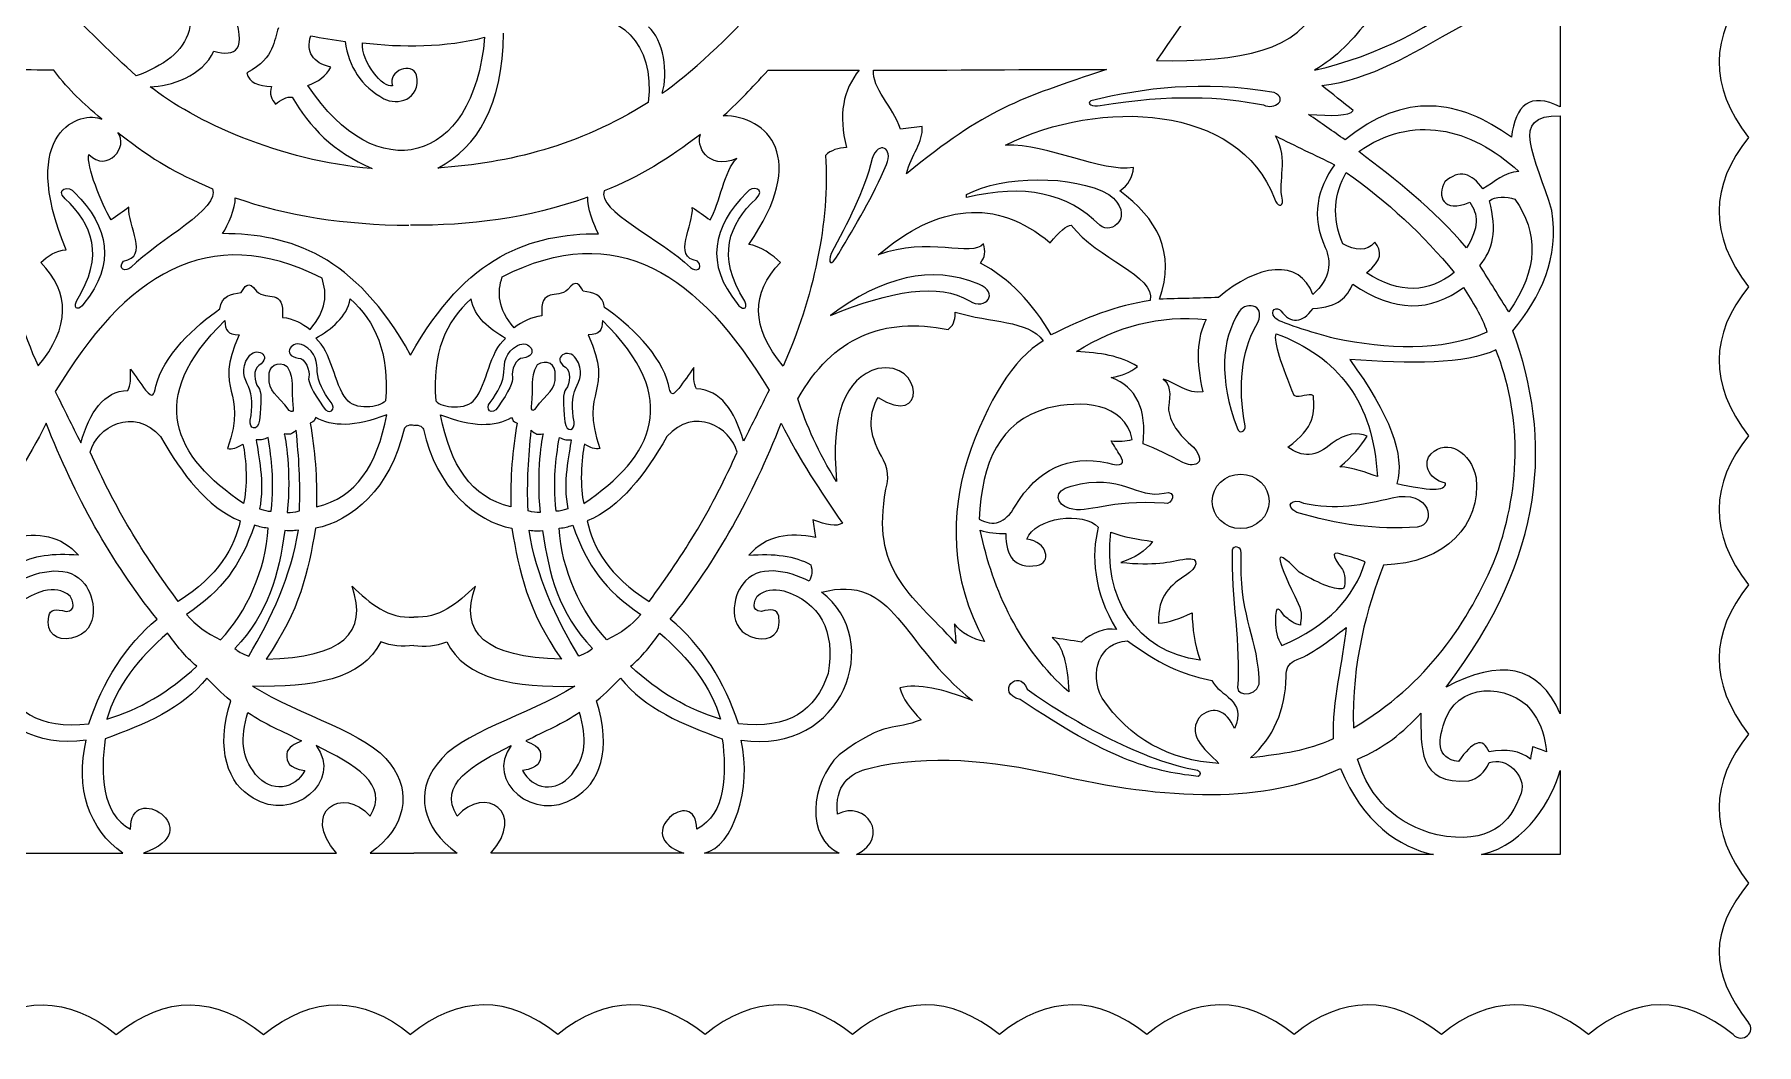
# Model space of a CAD drawing. Extents: x -1 to 1462, y 0 to 2164.
# Drawn here: x 254.9 to 709.4, y 1449.8 to 1716.2 of the extents above; entities that cross this region are included whole.
import ezdxf

# ---------------------------------------------------------------- set-up
doc = ezdxf.new("R2010")
doc.units = 0
doc.layers.add('plan_dekorasyon_araçlar_kutu_dörtgen_33_03', color=7, linetype='CONTINUOUS')

msp = doc.modelspace()

# ---------------------------------------------------------------- linework, layer by layer
at = {"layer": 'plan_dekorasyon_araçlar_kutu_dörtgen_33_03', "color": 1}
for points in [[(327.772522, 1715.846088)], [(551.024524, 1709.326088)], [(476.334523, 1706.805088)], [(592.706524, 1706.795088)], [(533.661524, 1698.700088)], [(657.612525, 1697.121088)], [(272.640521, 1693.869088)], [(430.627523, 1689.865088)], [(361.340522, 1680.979088)], [(536.103524, 1665.910087)], [(632.868525, 1659.968087)], [(465.165523, 1658.400087)], [(629.600525, 1653.463087)], [(549.378524, 1646.040087)], [(592.275524, 1647.604087)], [(267.928521, 1645.220087)], [(440.383523, 1645.213087)], [(465.016523, 1642.095087)], [(643.995525, 1643.072087)], [(305.154522, 1640.740087)], [(404.773523, 1640.740087)], [(638.255525, 1637.684087)], [(452.481523, 1628.756087)], [(347.518522, 1619.550087)], [(360.792522, 1619.543087)], [(563.234524, 1621.957087)], [(314.231522, 1614.442087)], [(322.124522, 1616.992087)], [(331.040522, 1618.021087)], [(377.270522, 1618.014087)], [(386.994522, 1617.398087)], [(394.887522, 1614.029087)], [(572.278524, 1612.434087)], [(267.067521, 1608.512087)], [(442.050523, 1608.918087)], [(609.330525, 1599.586087)], [(314.246522, 1591.091087)], [(329.302522, 1591.581087)], [(380.625522, 1591.581087)], [(395.681522, 1591.091087)], [(553.088524, 1592.536087)], [(321.611522, 1590.122087)], [(388.316522, 1590.122087)], [(504.242524, 1588.321087)], [(573.243524, 1585.869087)], [(619.848525, 1586.249087)], [(606.131525, 1577.065087)], [(459.391523, 1572.012087)], [(292.829521, 1566.644086)], [(417.098523, 1566.644086)], [(295.007522, 1563.201086)], [(414.920523, 1563.201086)], [(540.426524, 1559.289086)], [(505.667524, 1556.085086)], [(307.750522, 1554.192086)], [(402.177523, 1554.192086)], [(562.533524, 1551.179086)], [(297.707522, 1549.538086)], [(412.221523, 1549.538086)], [(572.398524, 1543.939086)], [(311.191522, 1537.368086)], [(398.737523, 1537.368086)], [(657.600525, 1536.972086)], [(603.016524, 1533.265086)], [(597.691524, 1530.371086)], [(567.497524, 1523.903086)], [(653.954525, 1527.010086)], [(562.041524, 1520.488086)], [(633.438525, 1519.313086)], [(278.212521, 1500.256086)], [(283.628521, 1500.256086)], [(426.300523, 1500.256086)], [(431.714523, 1500.256086)], [(624.165525, 1499.849086)]]:
    msp.add_lwpolyline(points, close=True, dxfattribs=at)
for points in [[(657.600525, 1522.080086), (657.600525, 1499.849086)], [(657.600525, 1499.849086), (636.852525, 1499.849086)]]:
    msp.add_lwpolyline(points, dxfattribs=at)
for points in [[(592.706524, 1706.795088), (625.444525, 1714.309088), (657.602525, 1738.684088), (635.093525, 1758.483088)], [(657.602525, 1749.121088), (657.605525, 1731.788088), (657.609525, 1714.454088), (657.612525, 1697.121088)], [(574.208524, 1742.839088), (566.398524, 1731.536088), (558.834524, 1720.629088), (551.024524, 1709.326088)], [(285.989521, 1739.501088), (303.231522, 1720.663088), (295.994522, 1710.469088), (281.709521, 1705.289088)], [(594.708524, 1702.732088), (620.902525, 1706.028088), (639.090525, 1730.989088), (651.743525, 1719.685088)], [(707.298525, 1728.373088), (697.115525, 1715.717088), (696.747525, 1702.619088), (707.298525, 1689.030088)], [(281.709521, 1705.289088), (274.809521, 1711.595088), (269.975521, 1716.250088), (263.646521, 1723.009088)], [(302.201522, 1711.823088), (307.874522, 1710.334088), (311.352522, 1711.668088), (307.123522, 1722.912088)], [(420.560523, 1700.769088), (427.015523, 1705.034088), (439.898523, 1716.832088), (444.620523, 1722.950088)], [(551.024524, 1709.326088), (573.297524, 1708.967088), (588.897524, 1711.850088), (593.882524, 1724.691088)], [(396.859522, 1721.307088), (409.062523, 1722.137088), (418.742523, 1714.286088), (416.857523, 1698.304088)], [(420.554523, 1700.773088), (422.285523, 1705.782088), (420.868523, 1714.995088), (416.933523, 1718.204088)], [(606.872525, 1720.087088), (603.318524, 1715.292088), (598.461524, 1710.017088), (592.706524, 1706.795088)], [(319.322522, 1718.015088), (317.754522, 1714.495088), (318.750522, 1710.469088), (310.958522, 1706.079088)], [(333.082522, 1707.603088), (328.274522, 1708.792088), (326.458522, 1711.516088), (327.772522, 1715.846088)], [(373.691522, 1715.492088), (370.832522, 1681.768088), (345.042522, 1675.308088), (327.066522, 1702.777088)], [(327.772522, 1715.846088), (330.814522, 1715.343088), (333.856522, 1714.839088), (336.898522, 1714.336088)], [(336.898522, 1714.336088), (337.783522, 1707.657088), (341.092522, 1702.580088), (347.080522, 1699.277088)], [(349.350522, 1702.715088), (347.019522, 1701.794088), (341.028522, 1709.026088), (341.426522, 1714.022088)], [(341.426522, 1714.022088), (351.740522, 1712.794088), (363.553522, 1712.816088), (373.691522, 1715.492088)], [(361.340522, 1680.979088), (371.970522, 1686.648088), (378.348522, 1697.278088), (378.675522, 1716.609088)], [(285.428521, 1702.436088), (290.701521, 1702.437088), (299.284522, 1705.380088), (302.201522, 1711.823088)], [(259.971521, 1706.812088), (252.402521, 1706.907088), (243.134521, 1706.837088), (235.565521, 1706.932088)], [(272.640521, 1693.869088), (267.307521, 1698.490088), (264.442521, 1700.874088), (259.971521, 1706.812088)], [(310.958522, 1706.079088), (311.394522, 1703.478088), (314.010522, 1702.656088), (317.430522, 1702.490088)], [(327.066522, 1702.777088), (329.726522, 1703.764088), (331.913522, 1705.201088), (333.082522, 1707.603088)], [(347.080522, 1699.277088), (350.517522, 1697.424088), (356.891522, 1698.833088), (355.744522, 1705.528088)], [(355.744522, 1705.528088), (354.580522, 1709.040088), (348.055522, 1706.768088), (349.350522, 1702.715088)], [(436.681523, 1694.758088), (441.731523, 1699.359088), (443.594523, 1701.502088), (448.525523, 1706.806088)], [(448.525523, 1706.806088), (456.095523, 1706.900088), (464.964523, 1706.711088), (472.534523, 1706.806088)], [(472.534523, 1706.806088), (468.348523, 1701.576088), (466.960523, 1695.079088), (469.211523, 1686.396088)], [(483.475523, 1691.222088), (481.336523, 1697.384088), (475.882523, 1702.056088), (476.334523, 1706.805088)], [(476.334523, 1706.805088), (497.233523, 1706.785088), (516.914524, 1707.019088), (537.813524, 1706.999088)], [(537.813524, 1706.999088), (514.597524, 1699.209088), (506.173524, 1696.650088), (485.015523, 1679.501088)], [(343.758522, 1680.871088), (319.802522, 1682.788088), (296.766522, 1693.423088), (285.428521, 1702.436088)], [(317.430522, 1702.490088), (316.762522, 1700.526088), (317.412522, 1699.102088), (318.473522, 1697.845088)], [(582.053524, 1700.937088), (562.935524, 1704.112088), (547.749524, 1702.127088), (533.661524, 1698.700088)], [(536.187524, 1697.518088), (554.745524, 1700.503088), (568.123524, 1699.909088), (579.227524, 1697.640088)], [(579.227524, 1697.640088), (582.288524, 1696.208088), (585.879524, 1699.131088), (582.053524, 1700.937088)], [(602.958524, 1696.137088), (600.208524, 1698.335088), (597.458524, 1700.533088), (594.708524, 1702.732088)], [(644.687525, 1689.097088), (630.911525, 1699.178088), (616.476525, 1701.250088), (600.817524, 1688.408088)], [(657.612525, 1697.121088), (649.634525, 1701.119088), (645.758525, 1697.658088), (644.687525, 1689.097088)], [(263.263521, 1659.441087), (250.083521, 1690.903088), (267.376521, 1696.319088), (272.640521, 1693.869088)], [(318.473522, 1697.845088), (319.949522, 1698.946088), (321.425522, 1699.875088), (322.900522, 1699.716088)], [(322.899522, 1699.718088), (327.395522, 1691.895088), (333.702522, 1685.231088), (343.978522, 1680.855088)], [(416.857523, 1698.304088), (398.190523, 1686.648088), (380.474522, 1682.396088), (361.340522, 1680.979088)], [(511.151524, 1687.048088), (536.204524, 1699.503088), (572.767524, 1697.842088), (582.159524, 1672.966087)], [(533.661524, 1698.700088), (532.508524, 1697.761088), (534.072524, 1697.178088), (536.187524, 1697.518088)], [(591.181524, 1695.135088), (597.223524, 1694.675088), (601.943524, 1694.712088), (602.958524, 1696.137088)], [(443.399523, 1660.848087), (459.449523, 1683.708088), (448.373523, 1694.778088), (436.681523, 1694.758088)], [(489.154523, 1691.904088), (487.261523, 1691.677088), (485.368523, 1691.449088), (483.475523, 1691.222088)], [(485.015523, 1679.501088), (486.300523, 1684.507088), (489.576523, 1687.821088), (489.154523, 1691.904088)], [(600.817524, 1688.408088), (597.605524, 1690.650088), (594.393524, 1692.892088), (591.181524, 1695.135088)], [(604.404524, 1685.371088), (618.642525, 1695.203088), (633.741525, 1691.859088), (646.644525, 1680.102088)], [(655.358525, 1669.784087), (651.284525, 1683.942088), (643.594525, 1695.229088), (657.600525, 1694.745088)], [(657.600525, 1694.745088), (657.600525, 1642.154087), (657.600525, 1589.563087), (657.600525, 1536.972086)], [(269.217521, 1684.525088), (274.177521, 1679.565088), (279.813521, 1686.700088), (276.892521, 1690.342088)], [(276.892521, 1690.342088), (277.027521, 1690.238088), (277.160521, 1690.134088), (277.293521, 1690.032088)], [(277.293521, 1690.032088), (287.045521, 1682.501088), (291.327521, 1680.210088), (301.816522, 1675.514088)], [(430.627523, 1689.865088), (422.299523, 1683.489088), (414.558523, 1678.616088), (405.263523, 1674.993088)], [(440.282523, 1683.507088), (432.212523, 1680.267088), (429.473523, 1687.165088), (430.627523, 1689.865088)], [(469.211523, 1686.396088), (467.061523, 1686.228088), (465.093523, 1685.760088), (463.649523, 1684.335088)], [(479.765523, 1681.890088), (481.688523, 1686.325088), (477.606523, 1688.346088), (475.997523, 1683.538088)], [(544.978524, 1681.089088), (536.469524, 1679.778088), (522.663524, 1687.299088), (511.151524, 1687.048088)], [(584.269524, 1672.547087), (582.956524, 1677.887088), (586.059524, 1682.991088), (582.450524, 1689.450088)], [(582.450524, 1689.450088), (587.628524, 1686.922088), (592.807524, 1684.394088), (597.986524, 1681.867088)], [(707.298525, 1689.030088), (697.115525, 1676.374088), (696.747525, 1663.276087), (707.298525, 1649.687087)], [(244.661521, 1684.341088), (243.403521, 1667.064087), (247.941521, 1646.314087), (255.830521, 1628.763087)], [(275.094521, 1667.303087), (272.555521, 1671.552087), (268.508521, 1681.691088), (269.217521, 1684.525088)], [(433.217523, 1667.297087), (435.755523, 1671.546087), (436.958523, 1680.555088), (440.282523, 1683.507088)], [(463.649523, 1684.335088), (464.908523, 1667.057087), (460.370523, 1646.308087), (452.481523, 1628.756087)], [(475.997523, 1683.538088), (473.753523, 1674.528088), (469.472523, 1666.458087), (465.165523, 1658.400087)], [(467.167523, 1658.400087), (471.620523, 1665.925087), (476.111523, 1673.406088), (479.765523, 1681.890088)], [(597.986524, 1681.867088), (593.502524, 1675.429088), (591.728524, 1668.378087), (595.567524, 1660.056087)], [(632.868525, 1659.968087), (624.072525, 1670.199087), (614.142525, 1677.967088), (604.404524, 1685.371088)], [(500.898523, 1674.034088), (510.452524, 1679.026088), (529.061524, 1679.287088), (538.458524, 1674.034088)], [(541.350524, 1674.983088), (543.639524, 1676.520088), (544.731524, 1678.610088), (544.978524, 1681.089088)], [(600.165524, 1660.999087), (597.224524, 1668.113087), (597.924524, 1674.293088), (601.106524, 1679.837088)], [(601.106524, 1679.837088), (611.972525, 1672.140087), (621.482525, 1663.358087), (629.600525, 1653.463087)], [(627.097525, 1677.340088), (625.022525, 1673.591088), (626.578525, 1669.016087), (633.687525, 1671.940087)], [(637.146525, 1675.502088), (634.237525, 1679.635088), (630.949525, 1680.743088), (627.097525, 1677.340088)], [(646.644525, 1680.102088), (642.811525, 1679.825088), (640.273525, 1677.310088), (637.146525, 1675.502088)], [(262.983521, 1672.890087), (260.127521, 1675.529088), (264.072521, 1676.520088), (265.456521, 1674.538088)], [(265.926521, 1645.868087), (273.572521, 1657.996087), (270.107521, 1666.105087), (262.983521, 1672.890087)], [(265.456521, 1674.538088), (274.580521, 1665.358087), (276.386521, 1655.656087), (267.928521, 1645.220087)], [(301.816522, 1675.514088), (303.976522, 1670.333087), (288.006521, 1662.202087), (280.274521, 1654.785087)], [(304.530522, 1663.674087), (305.898522, 1665.866087), (308.060522, 1670.500087), (307.855522, 1673.164087)], [(307.855522, 1673.164087), (321.081522, 1668.414087), (337.009522, 1665.995087), (353.686522, 1665.885087)], [(400.955523, 1673.335088), (384.731522, 1667.510087), (369.675522, 1665.843087), (354.158522, 1665.879087)], [(403.780523, 1663.667087), (402.412523, 1665.859087), (400.750523, 1670.671087), (400.955523, 1673.335088)], [(405.263523, 1674.993088), (403.104523, 1669.812087), (420.305523, 1662.196087), (428.036523, 1654.778087)], [(442.855523, 1674.531088), (433.731523, 1665.351087), (431.925523, 1655.649087), (440.383523, 1645.213087)], [(442.384523, 1645.861087), (434.739523, 1657.989087), (438.204523, 1666.098087), (445.328523, 1672.883087)], [(445.328523, 1672.883087), (448.184523, 1675.522088), (444.239523, 1676.513088), (442.855523, 1674.531088)], [(477.555523, 1658.050087), (493.302523, 1671.377087), (508.489524, 1673.370088), (522.980524, 1661.265087)], [(536.103524, 1665.910087), (527.390524, 1674.428088), (516.264524, 1676.900088), (500.898523, 1673.210088)], [(500.898523, 1673.210088), (500.898523, 1673.485088), (500.898523, 1673.759088), (500.898523, 1674.034088)], [(538.458524, 1674.034088), (545.738524, 1668.559087), (539.066524, 1662.996087), (536.103524, 1665.910087)], [(551.817524, 1646.386087), (556.201524, 1658.805087), (551.097524, 1667.746087), (541.350524, 1674.983088)], [(582.159524, 1672.966087), (582.736524, 1670.946087), (584.406524, 1670.468087), (584.269524, 1672.547087)], [(638.910525, 1672.370087), (640.384525, 1673.585088), (643.365525, 1673.608088), (645.643525, 1672.743087)], [(645.643525, 1672.743087), (651.767525, 1664.039087), (652.000525, 1654.288087), (643.995525, 1643.072087)], [(279.803521, 1670.621087), (278.234521, 1669.515087), (276.664521, 1668.409087), (275.094521, 1667.303087)], [(278.396521, 1656.461087), (285.341521, 1657.472087), (279.334521, 1665.901087), (279.803521, 1670.621087)], [(429.915523, 1656.454087), (422.969523, 1657.465087), (428.977523, 1665.894087), (428.508523, 1670.614087)], [(428.508523, 1670.614087), (430.077523, 1669.508087), (431.647523, 1668.402087), (433.217523, 1667.297087)], [(633.687525, 1671.940087), (635.998525, 1668.954087), (636.209525, 1665.152087), (632.868525, 1659.968087)], [(636.341525, 1655.317087), (639.915525, 1659.423087), (640.987525, 1664.495087), (638.910525, 1672.370087)], [(645.067525, 1637.997087), (652.529525, 1647.114087), (657.319525, 1657.212087), (655.358525, 1669.784087)], [(330.765522, 1651.900087), (300.663522, 1667.413087), (278.525521, 1652.329087), (260.356521, 1621.993087)], [(354.155522, 1631.648087), (339.489522, 1658.083087), (322.341522, 1663.651087), (304.530522, 1663.674087)], [(354.155522, 1631.641087), (368.821522, 1658.076087), (385.969522, 1663.644087), (403.780523, 1663.667087)], [(378.352522, 1652.306087), (408.454523, 1667.819087), (430.592523, 1652.735087), (448.761523, 1622.399087)], [(522.980524, 1661.265087), (525.336524, 1664.117087), (527.281524, 1665.913087), (528.538524, 1665.938087)], [(528.538524, 1665.938087), (535.249524, 1656.892087), (550.909524, 1652.732087), (549.378524, 1646.040087)], [(256.536521, 1656.079087), (258.328521, 1657.858087), (260.451521, 1659.154087), (263.263521, 1659.441087)], [(451.775523, 1656.072087), (449.983523, 1657.851087), (446.211523, 1660.560087), (443.399523, 1660.848087)], [(505.343524, 1660.993087), (502.321524, 1657.363087), (490.704523, 1662.975087), (477.555523, 1658.050087)], [(504.535524, 1655.922087), (505.767524, 1657.372087), (505.995524, 1659.073087), (505.343524, 1660.993087)], [(595.567524, 1660.056087), (597.215524, 1656.197087), (597.093524, 1651.935087), (592.275524, 1647.604087)], [(608.622525, 1661.389087), (606.501525, 1658.812087), (603.541524, 1659.178087), (600.165524, 1660.999087)], [(606.420525, 1653.346087), (610.761525, 1656.657087), (610.564525, 1659.177087), (608.622525, 1661.389087)], [(255.830521, 1628.763087), (264.371521, 1638.986087), (264.322521, 1648.053087), (256.536521, 1656.079087)], [(280.274521, 1654.785087), (279.045521, 1653.518087), (276.652521, 1654.180087), (278.396521, 1656.461087)], [(428.036523, 1654.778087), (429.266523, 1653.511087), (431.658523, 1654.173087), (429.915523, 1656.454087)], [(452.481523, 1628.756087), (443.940523, 1638.979087), (443.989523, 1648.047087), (451.775523, 1656.072087)], [(465.165523, 1658.400087), (464.283523, 1655.933087), (464.966523, 1654.624087), (467.167523, 1658.400087)], [(504.106524, 1650.337087), (491.564523, 1655.567087), (478.499523, 1652.250087), (465.016523, 1642.095087)], [(523.254524, 1636.981087), (518.342524, 1645.286087), (512.273524, 1651.856087), (504.535524, 1655.922087)], [(592.275524, 1647.604087), (588.906524, 1657.309087), (577.473524, 1655.583087), (567.431524, 1646.839087)], [(643.995525, 1643.072087), (641.444525, 1647.154087), (638.893525, 1651.235087), (636.341525, 1655.317087)], [(309.435522, 1648.118087), (310.243522, 1649.539087), (311.302522, 1651.688087), (313.462522, 1648.494087)], [(327.599522, 1638.421087), (332.066522, 1643.467087), (332.112522, 1647.797087), (330.765522, 1651.900087)], [(381.518522, 1638.827087), (377.051522, 1643.873087), (377.005522, 1648.203087), (378.352522, 1652.306087)], [(399.682523, 1648.524087), (398.874523, 1649.945087), (397.815522, 1652.094087), (395.655522, 1648.900087)], [(465.016523, 1642.095087), (480.819523, 1648.664087), (493.742523, 1650.778087), (501.634524, 1645.922087)], [(501.634524, 1645.922087), (505.931524, 1643.272087), (509.699524, 1648.100087), (504.106524, 1650.337087)], [(592.336524, 1643.924087), (599.068524, 1644.253087), (601.421524, 1647.029087), (602.806524, 1650.346087)], [(602.806524, 1650.346087), (613.859525, 1642.729087), (623.474525, 1643.104087), (632.015525, 1649.458087)], [(629.600525, 1653.463087), (622.944525, 1647.996087), (615.274525, 1647.666087), (606.420525, 1653.346087)], [(267.928521, 1645.220087), (266.819521, 1643.493087), (264.975521, 1643.444087), (265.926521, 1645.868087)], [(303.829522, 1643.820087), (304.170522, 1647.388087), (306.875522, 1647.678087), (309.435522, 1648.118087)], [(313.462522, 1648.494087), (316.348522, 1645.826087), (320.824522, 1649.504087), (320.329522, 1641.588087)], [(329.091522, 1636.064087), (333.250522, 1638.512087), (337.371522, 1641.640087), (338.216522, 1646.454087)], [(338.216522, 1646.454087), (344.854522, 1640.590087), (348.573522, 1632.165087), (347.518522, 1619.550087)], [(370.094522, 1646.447087), (363.456522, 1640.583087), (359.737522, 1632.158087), (360.792522, 1619.543087)], [(379.219522, 1636.057087), (375.060522, 1638.505087), (370.939522, 1641.633087), (370.094522, 1646.447087)], [(395.655522, 1648.900087), (392.769522, 1646.232087), (388.293522, 1649.910087), (388.788522, 1641.994087)], [(405.288523, 1644.225087), (404.947523, 1647.794087), (402.242523, 1648.084087), (399.682523, 1648.524087)], [(440.383523, 1645.213087), (441.492523, 1643.486087), (443.336523, 1643.437087), (442.384523, 1645.861087)], [(549.378524, 1646.040087), (540.585524, 1644.727087), (531.891524, 1641.434087), (523.254524, 1636.981087)], [(567.431524, 1646.839087), (562.226524, 1646.688087), (557.021524, 1646.537087), (551.817524, 1646.386087)], [(577.223524, 1639.279087), (580.628524, 1644.783087), (574.790524, 1646.079087), (572.867524, 1643.165087)], [(632.015525, 1649.458087), (634.415525, 1645.671087), (636.996525, 1641.961087), (638.255525, 1637.684087)], [(707.298525, 1649.687087), (697.115525, 1637.031087), (696.747525, 1623.933087), (707.298525, 1610.344087)], [(286.917521, 1623.437087), (288.569521, 1631.149087), (297.468522, 1639.561087), (303.829522, 1643.820087)], [(320.329522, 1641.588087), (323.213522, 1641.270087), (325.501522, 1639.997087), (327.599522, 1638.421087)], [(388.788522, 1641.994087), (385.905522, 1641.675087), (383.616522, 1640.403087), (381.518522, 1638.827087)], [(422.200523, 1623.842087), (420.548523, 1631.555087), (411.649523, 1639.967087), (405.288523, 1644.225087)], [(456.362523, 1620.136087), (465.492523, 1636.284087), (478.934523, 1641.863087), (496.070523, 1638.387087)], [(496.070523, 1638.387087), (497.948523, 1640.000087), (497.844523, 1641.495087), (497.867523, 1642.993087)], [(497.867523, 1642.993087), (507.436524, 1640.084087), (516.923524, 1640.943087), (521.150524, 1635.443087)], [(529.913524, 1632.554087), (540.549524, 1639.382087), (551.970524, 1642.209087), (564.176524, 1641.031087)], [(564.176524, 1641.031087), (561.567524, 1636.312087), (561.447524, 1629.816087), (563.234524, 1621.957087)], [(572.867524, 1643.165087), (568.020524, 1635.437087), (567.549524, 1625.343087), (572.278524, 1612.434087)], [(582.333524, 1641.455087), (580.583524, 1643.448087), (583.024524, 1644.651087), (583.818524, 1643.317087)], [(597.987524, 1636.035087), (592.593524, 1637.430087), (582.664524, 1640.502087), (582.333524, 1641.455087)], [(583.818524, 1643.317087), (586.580524, 1639.890087), (589.417524, 1639.973087), (592.336524, 1643.924087)], [(310.041522, 1592.511087), (291.704521, 1604.812087), (283.965521, 1620.158087), (305.154522, 1640.740087)], [(308.921522, 1636.973087), (301.762522, 1621.257087), (311.448522, 1623.147087), (305.820522, 1607.000087)], [(305.154522, 1640.740087), (305.235522, 1638.104087), (305.738522, 1637.093087), (308.921522, 1636.973087)], [(401.006523, 1636.973087), (408.165523, 1621.257087), (398.479523, 1623.147087), (404.107523, 1607.000087)], [(399.886523, 1592.511087), (418.222523, 1604.812087), (425.962523, 1620.158087), (404.773523, 1640.740087)], [(404.773523, 1640.740087), (404.692523, 1638.104087), (404.189523, 1637.093087), (401.006523, 1636.973087)], [(574.397524, 1612.949087), (572.451524, 1623.731087), (573.516524, 1632.423087), (577.223524, 1639.279087)], [(587.380524, 1620.984087), (584.178524, 1628.730087), (581.877524, 1635.176087), (582.603524, 1637.263087)], [(582.603524, 1637.263087), (598.981524, 1631.259087), (608.337525, 1619.092087), (609.330525, 1599.586087)], [(638.255525, 1637.684087), (625.754525, 1632.342087), (612.059525, 1633.206087), (597.987524, 1636.035087)], [(627.454525, 1544.037086), (654.044525, 1578.869087), (655.533525, 1609.446087), (645.067525, 1637.997087)], [(311.361522, 1631.117087), (313.178522, 1634.131087), (317.956522, 1631.530087), (314.128522, 1628.850087)], [(325.928522, 1634.151087), (322.929522, 1635.993087), (319.881522, 1631.487087), (324.512522, 1630.866087)], [(329.512522, 1627.223087), (329.491522, 1629.377087), (329.285522, 1632.529087), (325.928522, 1634.151087)], [(337.215522, 1620.021087), (333.905522, 1623.901087), (333.418522, 1632.576087), (329.091522, 1636.064087)], [(371.094522, 1620.014087), (374.405522, 1623.894087), (374.892522, 1632.569087), (379.219522, 1636.057087)], [(378.798522, 1627.216087), (378.819522, 1629.370087), (379.025522, 1632.522087), (382.382522, 1634.144087)], [(382.382522, 1634.144087), (385.380522, 1635.986087), (388.429522, 1631.480087), (383.798522, 1630.859087)], [(397.757522, 1630.704087), (395.940522, 1633.718087), (391.163522, 1631.117087), (394.990522, 1628.437087)], [(521.150524, 1635.443087), (513.202524, 1630.543087), (506.541524, 1620.014087), (501.105523, 1604.124087)], [(545.991524, 1628.619087), (541.607524, 1631.463087), (535.947524, 1632.303087), (529.913524, 1632.554087)], [(640.634525, 1633.051087), (632.633525, 1629.070087), (617.890525, 1629.403087), (602.015524, 1630.461087)], [(640.634525, 1578.419087), (647.617525, 1598.091087), (647.152525, 1616.205087), (640.634525, 1633.051087)], [(279.498521, 1622.329087), (280.275521, 1623.709087), (280.295521, 1625.778087), (280.206521, 1627.947087)], [(280.206521, 1627.947087), (281.524521, 1626.106087), (282.843521, 1624.264087), (284.162521, 1622.422087)], [(311.361522, 1623.317087), (310.390522, 1625.240087), (309.124522, 1628.134087), (311.361522, 1631.117087)], [(314.128522, 1628.850087), (312.546522, 1628.094087), (312.791522, 1624.455087), (314.006522, 1623.082087)], [(316.825522, 1625.940087), (316.542522, 1628.782087), (319.091522, 1630.281087), (321.594522, 1628.648087)], [(321.594522, 1628.648087), (323.741522, 1624.514087), (322.388522, 1623.910087), (323.125522, 1617.581087)], [(324.512522, 1630.866087), (326.264522, 1630.921087), (327.719522, 1627.577087), (327.271522, 1625.799087)], [(383.798522, 1630.859087), (382.046522, 1630.914087), (380.591522, 1627.570087), (381.039522, 1625.792087)], [(387.524522, 1629.054087), (385.377522, 1624.920087), (386.730522, 1624.316087), (385.993522, 1617.986087)], [(392.293522, 1626.346087), (392.576522, 1629.188087), (390.027522, 1630.688087), (387.524522, 1629.054087)], [(394.990522, 1628.437087), (396.572522, 1627.681087), (396.328522, 1624.042087), (395.112522, 1622.669087)], [(397.757522, 1622.904087), (398.729523, 1624.827087), (399.994523, 1627.721087), (397.757522, 1630.704087)], [(428.911523, 1628.353087), (427.593523, 1626.511087), (426.274523, 1624.670087), (424.955523, 1622.828087)], [(429.619523, 1622.735087), (428.842523, 1624.115087), (428.822523, 1626.184087), (428.911523, 1628.353087)], [(477.431523, 1628.110087), (468.812523, 1625.558087), (464.991523, 1615.918087), (466.577523, 1598.295087)], [(477.536523, 1620.475087), (490.347523, 1612.040087), (489.677523, 1630.346087), (477.431523, 1628.110087)], [(539.097524, 1625.725087), (541.879524, 1626.165087), (544.150524, 1627.159087), (545.991524, 1628.619087)], [(602.015524, 1630.461087), (612.712525, 1615.895087), (616.640525, 1605.127087), (614.464525, 1597.783087)], [(284.162521, 1622.422087), (286.276521, 1620.026087), (286.277521, 1621.010087), (286.917521, 1623.437087)], [(311.832522, 1614.456087), (312.409522, 1617.899087), (312.432522, 1620.973087), (311.361522, 1623.317087)], [(314.006522, 1623.082087), (314.799522, 1622.163087), (314.851522, 1619.286087), (314.231522, 1614.442087)], [(322.124522, 1616.992087), (318.754522, 1621.598087), (316.550522, 1621.782087), (316.825522, 1625.940087)], [(327.271522, 1625.799087), (326.988522, 1624.619087), (328.264522, 1622.038087), (331.040522, 1618.021087)], [(333.164522, 1619.137087), (331.070522, 1621.929087), (329.637522, 1624.649087), (329.512522, 1627.223087)], [(375.146522, 1619.130087), (377.240522, 1621.922087), (378.673522, 1624.642087), (378.798522, 1627.216087)], [(381.039522, 1625.792087), (381.322522, 1624.612087), (380.046522, 1622.031087), (377.270522, 1618.014087)], [(386.994522, 1617.398087), (390.364522, 1622.004087), (392.568522, 1622.187087), (392.293522, 1626.346087)], [(397.286522, 1614.044087), (396.709522, 1617.486087), (396.686522, 1620.560087), (397.757522, 1622.904087)], [(424.955523, 1622.828087), (422.841523, 1620.432087), (422.840523, 1621.416087), (422.200523, 1623.842087)], [(547.480524, 1608.187087), (548.501524, 1617.303087), (545.768524, 1623.203087), (539.097524, 1625.725087)], [(563.234524, 1621.957087), (559.054524, 1621.339087), (556.287524, 1624.194087), (552.813524, 1625.313087)], [(552.813524, 1625.313087), (554.538524, 1624.070087), (554.878524, 1621.443087), (554.169524, 1617.765087)], [(260.356521, 1621.993087), (262.593521, 1617.500087), (264.830521, 1613.006087), (267.067521, 1608.512087)], [(267.067521, 1608.512087), (269.464521, 1616.611087), (273.176521, 1622.081087), (279.498521, 1622.329087)], [(269.583521, 1606.067087), (271.288521, 1612.576087), (280.988521, 1618.298087), (288.149521, 1610.120087)], [(331.040522, 1618.021087), (332.783522, 1615.377087), (334.628522, 1617.441087), (333.164522, 1619.137087)], [(347.518522, 1619.550087), (346.016522, 1617.706087), (339.257522, 1616.998087), (337.215522, 1620.021087)], [(360.792522, 1619.543087), (362.294522, 1617.699087), (369.053522, 1616.991087), (371.094522, 1620.014087)], [(377.270522, 1618.014087), (375.526522, 1615.370087), (373.682522, 1617.434087), (375.146522, 1619.130087)], [(395.112522, 1622.669087), (394.320522, 1621.750087), (394.267522, 1618.873087), (394.887522, 1614.029087)], [(440.344523, 1606.067087), (438.639523, 1612.576087), (428.939523, 1618.298087), (421.778523, 1610.120087)], [(442.050523, 1608.918087), (439.653523, 1617.017087), (435.941523, 1622.487087), (429.619523, 1622.735087)], [(448.761523, 1622.399087), (446.524523, 1617.906087), (444.287523, 1613.412087), (442.050523, 1608.918087)], [(466.577523, 1598.295087), (461.801523, 1605.918087), (458.625523, 1613.142087), (456.362523, 1620.136087)], [(477.789523, 1606.060087), (474.810523, 1612.005087), (475.332523, 1616.571087), (477.536523, 1620.475087)], [(544.627524, 1609.397087), (542.518524, 1619.132087), (531.293524, 1619.857087), (522.198524, 1617.609087)], [(585.712524, 1607.381087), (592.938524, 1612.508087), (592.810524, 1616.715087), (592.430524, 1620.891087)], [(592.430524, 1620.891087), (591.115524, 1621.840087), (588.978524, 1620.077087), (587.380524, 1620.984087)], [(257.954521, 1613.692087), (253.289521, 1604.188087), (247.594521, 1595.716087), (241.823521, 1587.318087)], [(287.229521, 1561.961086), (274.988521, 1577.301087), (265.523521, 1594.390087), (257.954521, 1613.692087)], [(314.231522, 1614.442087), (313.897522, 1611.292087), (311.312522, 1612.278087), (311.832522, 1614.456087)], [(323.125522, 1617.581087), (323.218522, 1616.685087), (322.895522, 1616.474087), (322.124522, 1616.992087)], [(329.128522, 1615.196087), (328.699522, 1614.527087), (328.827522, 1614.056087), (327.671522, 1613.703087)], [(327.671522, 1613.703087), (328.873522, 1606.676087), (329.512522, 1599.236087), (329.302522, 1591.581087)], [(347.849522, 1615.902087), (339.440522, 1612.581087), (333.454522, 1612.708087), (329.128522, 1615.196087)], [(329.302522, 1591.581087), (339.940522, 1594.231087), (345.216522, 1602.420087), (347.849522, 1615.902087)], [(380.625522, 1591.581087), (369.987522, 1594.231087), (364.711522, 1602.420087), (362.078522, 1615.902087)], [(362.078522, 1615.902087), (370.487522, 1612.581087), (376.473522, 1612.708087), (380.799522, 1615.196087)], [(382.256522, 1613.703087), (381.054522, 1606.676087), (380.415522, 1599.236087), (380.625522, 1591.581087)], [(380.799522, 1615.196087), (381.228522, 1614.527087), (381.100522, 1614.056087), (382.256522, 1613.703087)], [(385.993522, 1617.986087), (385.900522, 1617.091087), (386.223522, 1616.880087), (386.994522, 1617.398087)], [(394.887522, 1614.029087), (395.221522, 1610.879087), (397.807522, 1611.865087), (397.286522, 1614.044087)], [(422.698523, 1561.961086), (434.939523, 1577.301087), (444.404523, 1594.390087), (451.973523, 1613.692087)], [(451.973523, 1613.692087), (456.638523, 1604.188087), (462.333523, 1595.716087), (468.104523, 1587.318087)], [(522.198524, 1617.609087), (509.672524, 1614.107087), (504.876524, 1603.460087), (504.242524, 1588.321087)], [(554.169524, 1617.765087), (554.381524, 1614.044087), (556.840524, 1610.603087), (560.819524, 1607.353087)], [(288.149521, 1610.120087), (293.923521, 1600.074087), (300.377522, 1591.499087), (309.137522, 1587.896087)], [(316.520522, 1609.898087), (315.179522, 1609.348087), (315.208522, 1609.207087), (313.389522, 1609.292087)], [(313.389522, 1609.292087), (313.905522, 1605.701087), (315.731522, 1597.756087), (314.246522, 1591.091087)], [(317.362522, 1590.454087), (318.177522, 1599.356087), (317.547522, 1603.598087), (316.520522, 1609.898087)], [(323.951522, 1611.799087), (322.552522, 1610.623087), (322.402522, 1610.666087), (320.797522, 1610.829087)], [(320.797522, 1610.829087), (321.096522, 1610.233087), (322.670522, 1600.824087), (321.611522, 1590.122087)], [(324.785522, 1590.563087), (325.111522, 1598.414087), (324.643522, 1604.578087), (323.951522, 1611.799087)], [(352.418522, 1612.121087), (348.994522, 1596.555087), (338.466522, 1587.676087), (329.029522, 1585.943087)], [(354.965522, 1613.106087), (354.157522, 1613.349087), (352.595522, 1612.928087), (352.418522, 1612.121087)], [(354.962522, 1613.106087), (355.770522, 1613.349087), (357.332522, 1612.928087), (357.509522, 1612.121087)], [(357.509522, 1612.121087), (360.933522, 1596.555087), (371.461522, 1587.676087), (380.898522, 1585.943087)], [(385.141522, 1590.563087), (384.815522, 1598.414087), (385.284522, 1604.578087), (385.976522, 1611.799087)], [(385.976522, 1611.799087), (387.375522, 1610.623087), (387.525522, 1610.666087), (389.130522, 1610.829087)], [(389.130522, 1610.829087), (388.831522, 1610.233087), (387.257522, 1600.824087), (388.316522, 1590.122087)], [(392.565522, 1590.454087), (391.750522, 1599.356087), (392.380522, 1603.598087), (393.407522, 1609.898087)], [(393.407522, 1609.898087), (394.748522, 1609.348087), (394.719522, 1609.207087), (396.538522, 1609.292087)], [(396.538522, 1609.292087), (396.022522, 1605.701087), (394.196522, 1597.756087), (395.681522, 1591.091087)], [(421.778523, 1610.120087), (416.004523, 1600.074087), (409.550523, 1591.499087), (400.790523, 1587.896087)], [(539.049524, 1608.990087), (541.052524, 1608.802087), (542.939524, 1608.877087), (544.627524, 1609.397087)], [(572.278524, 1612.434087), (572.864524, 1610.441087), (574.720524, 1611.632087), (574.397524, 1612.949087)], [(606.608525, 1610.229087), (604.053524, 1611.434087), (601.022524, 1611.005087), (597.368524, 1608.442087)], [(599.440524, 1602.176087), (602.804524, 1604.876087), (604.818525, 1607.531087), (606.608525, 1610.229087)], [(623.538525, 1605.605087), (627.773525, 1609.813087), (633.983525, 1606.152087), (635.390525, 1599.298087)], [(707.298525, 1610.344087), (697.115525, 1597.688087), (696.747525, 1584.590087), (707.298525, 1571.001087)], [(292.829521, 1566.644086), (283.573521, 1579.043087), (275.857521, 1591.784087), (269.583521, 1606.067087)], [(305.820522, 1607.000087), (307.035522, 1606.775087), (308.346522, 1607.122087), (309.842522, 1608.118087)], [(309.842522, 1608.118087), (310.826522, 1604.775087), (311.099522, 1596.090087), (310.041522, 1592.511087)], [(400.085523, 1608.118087), (399.101523, 1604.775087), (398.828523, 1596.090087), (399.886523, 1592.511087)], [(404.107523, 1607.000087), (402.892523, 1606.775087), (401.581523, 1607.122087), (400.085523, 1608.118087)], [(417.098523, 1566.644086), (426.354523, 1579.043087), (434.070523, 1591.784087), (440.344523, 1606.067087)], [(479.587523, 1596.248087), (480.896523, 1600.265087), (479.549523, 1603.299087), (477.789523, 1606.060087)], [(513.720524, 1591.794087), (519.653524, 1601.553087), (527.765524, 1605.389087), (538.093524, 1603.215087)], [(538.093524, 1603.215087), (542.020524, 1602.027087), (542.828524, 1603.045087), (541.398524, 1605.212087)], [(541.398524, 1605.212087), (540.615524, 1606.472087), (539.832524, 1607.730087), (539.049524, 1608.990087)], [(558.009524, 1603.320087), (554.500524, 1605.160087), (550.989524, 1606.897087), (547.480524, 1608.187087)], [(560.819524, 1607.353087), (564.828524, 1602.447087), (560.226524, 1602.045087), (558.009524, 1603.320087)], [(597.368524, 1608.442087), (593.239524, 1604.684087), (589.369524, 1604.545087), (585.712524, 1607.381087)], [(627.297525, 1597.811087), (622.450525, 1599.071087), (621.282525, 1603.423087), (623.538525, 1605.605087)], [(501.105523, 1604.124087), (496.759523, 1590.273087), (496.333523, 1572.782087), (505.667524, 1556.085086)], [(528.539524, 1597.069087), (541.903524, 1600.817087), (545.847524, 1593.498087), (553.088524, 1595.244087)], [(565.707524, 1593.051087), (565.707524, 1597.018087), (569.081524, 1600.233087), (573.243524, 1600.233087)], [(573.243524, 1600.233087), (577.405524, 1600.233087), (580.779524, 1597.018087), (580.779524, 1593.051087)], [(609.330525, 1599.586087), (606.326525, 1600.645087), (602.916524, 1601.901087), (599.440524, 1602.176087)], [(498.100523, 1555.587086), (485.718523, 1569.119086), (475.720523, 1574.828087), (479.587523, 1596.248087)], [(528.068524, 1591.182087), (524.457524, 1592.084087), (523.613524, 1596.049087), (528.539524, 1597.069087)], [(553.088524, 1595.244087), (556.503524, 1596.166087), (555.443524, 1591.908087), (553.088524, 1592.536087)], [(635.390525, 1599.298087), (636.575525, 1587.010087), (627.652525, 1576.713087), (610.902525, 1576.238087)], [(613.254525, 1594.020087), (623.443525, 1596.284087), (625.132525, 1587.004087), (619.848525, 1586.249087)], [(614.464525, 1597.783087), (622.768525, 1595.853087), (627.471525, 1595.658087), (627.297525, 1597.811087)], [(314.246522, 1591.091087), (315.852522, 1590.677087), (315.992522, 1590.475087), (317.362522, 1590.454087)], [(395.681522, 1591.091087), (394.075522, 1590.677087), (393.935522, 1590.475087), (392.565522, 1590.454087)], [(504.242524, 1588.321087), (507.881524, 1586.381087), (511.102524, 1587.140087), (513.720524, 1591.794087)], [(553.088524, 1592.536087), (538.491524, 1593.636087), (532.907524, 1589.684087), (528.068524, 1591.182087)], [(573.243524, 1585.869087), (569.081524, 1585.869087), (565.707524, 1589.085087), (565.707524, 1593.051087)], [(580.779524, 1593.051087), (580.779524, 1589.085087), (577.405524, 1585.869087), (573.243524, 1585.869087)], [(588.058524, 1590.134087), (584.584524, 1591.900087), (586.880524, 1594.137087), (589.824524, 1592.607087)], [(589.824524, 1592.607087), (598.016524, 1590.782087), (605.691525, 1592.068087), (613.254525, 1594.020087)], [(309.137522, 1587.896087), (307.830522, 1581.000087), (303.371522, 1573.353087), (292.829521, 1566.644086)], [(312.980522, 1586.800087), (309.103522, 1575.770087), (304.598522, 1569.851087), (295.007522, 1563.201086)], [(316.558522, 1585.990087), (314.847522, 1586.123087), (314.478522, 1586.297087), (312.980522, 1586.800087)], [(321.611522, 1590.122087), (322.804522, 1590.123087), (323.303522, 1590.070087), (324.785522, 1590.563087)], [(388.316522, 1590.122087), (387.123522, 1590.123087), (386.624522, 1590.070087), (385.141522, 1590.563087)], [(393.369522, 1585.990087), (395.080522, 1586.123087), (395.449522, 1586.297087), (396.947522, 1586.800087)], [(396.947522, 1586.800087), (400.824523, 1575.770087), (405.329523, 1569.851087), (414.920523, 1563.201086)], [(400.790523, 1587.896087), (402.097523, 1581.000087), (406.556523, 1573.353087), (417.098523, 1566.644086)], [(468.104523, 1587.318087), (466.612523, 1586.268087), (463.887523, 1586.737087), (460.355523, 1588.197087)], [(460.355523, 1588.197087), (460.573523, 1586.644087), (460.792523, 1585.091087), (461.011523, 1583.538087)], [(516.762524, 1583.051087), (518.947524, 1588.852087), (531.802524, 1590.523087), (535.658524, 1586.222087)], [(619.848525, 1586.249087), (609.171525, 1585.532087), (598.578524, 1586.927087), (588.058524, 1590.134087)], [(248.916521, 1583.538087), (255.859521, 1584.928087), (261.960521, 1584.034087), (266.468521, 1578.830087)], [(303.982522, 1556.550086), (310.868522, 1563.851086), (315.948522, 1574.944087), (316.558522, 1585.990087)], [(320.991522, 1585.347087), (319.141522, 1573.528087), (316.799522, 1563.698086), (307.750522, 1554.192086)], [(311.416522, 1552.236086), (317.466522, 1562.220086), (322.658522, 1573.443087), (324.515522, 1585.468087)], [(329.029522, 1585.943087), (327.138522, 1574.435087), (324.949522, 1564.384086), (315.991522, 1551.396086)], [(324.515522, 1585.468087), (322.848522, 1585.260087), (322.697522, 1585.162087), (320.991522, 1585.347087)], [(380.898522, 1585.943087), (382.789522, 1574.435087), (384.978522, 1564.384086), (393.936522, 1551.396086)], [(398.511523, 1552.236086), (392.461522, 1562.220086), (387.269522, 1573.443087), (385.412522, 1585.468087)], [(385.412522, 1585.468087), (387.079522, 1585.260087), (387.230522, 1585.162087), (388.936522, 1585.347087)], [(388.936522, 1585.347087), (390.786522, 1573.528087), (393.128522, 1563.698086), (402.177523, 1554.192086)], [(405.945523, 1556.550086), (399.059523, 1563.851086), (393.979522, 1574.944087), (393.369522, 1585.990087)], [(461.011523, 1583.538087), (454.068523, 1584.928087), (447.967523, 1584.034087), (443.459523, 1578.830087)], [(527.886524, 1542.775086), (514.948524, 1554.253086), (507.875524, 1569.301086), (504.514524, 1585.487087)], [(504.514524, 1585.487087), (506.455524, 1584.663087), (509.044524, 1584.635087), (511.279524, 1584.547087)], [(511.279524, 1584.547087), (511.171524, 1578.452087), (513.603524, 1575.300087), (519.461524, 1576.112087)], [(519.461524, 1576.112087), (523.365524, 1576.730087), (522.374524, 1582.452087), (516.762524, 1583.051087)], [(535.658524, 1586.222087), (533.750524, 1578.814087), (534.384524, 1569.190086), (540.426524, 1559.289086)], [(562.533524, 1551.179086), (545.539524, 1553.258086), (536.776524, 1567.949086), (539.014524, 1584.941087)], [(539.014524, 1584.941087), (542.441524, 1583.480087), (546.132524, 1583.167087), (549.942524, 1582.442087)], [(549.942524, 1582.442087), (548.181524, 1579.910087), (545.357524, 1578.123087), (541.634524, 1576.964087)], [(588.646524, 1574.357087), (580.569524, 1582.914087), (583.411524, 1576.498087), (588.433524, 1566.119086)], [(266.468521, 1578.830087), (259.910521, 1579.384087), (254.365521, 1578.690087), (250.161521, 1576.340087)], [(443.459523, 1578.830087), (450.017523, 1579.384087), (455.563523, 1578.690087), (459.766523, 1576.340087)], [(541.634524, 1576.964087), (550.472524, 1576.011087), (554.357524, 1577.077087), (558.819524, 1577.907087)], [(558.819524, 1577.907087), (562.840524, 1578.371087), (561.752524, 1575.414087), (558.708524, 1573.521087)], [(570.985524, 1580.204087), (570.646524, 1567.955086), (573.365524, 1554.536086), (572.398524, 1543.939086)], [(573.399524, 1579.497087), (573.425524, 1581.162087), (571.381524, 1581.552087), (570.985524, 1580.204087)], [(578.167524, 1546.529086), (577.131524, 1559.054086), (572.778524, 1562.948086), (573.399524, 1579.497087)], [(600.449524, 1578.859087), (597.520524, 1580.007087), (596.766524, 1579.305087), (600.118524, 1575.114087)], [(606.131525, 1577.065087), (604.173524, 1577.832087), (602.292524, 1578.445087), (600.449524, 1578.859087)], [(603.016524, 1533.265086), (622.377525, 1544.665086), (633.533525, 1561.361086), (640.634525, 1578.419087)], [(250.536521, 1572.012087), (256.135521, 1574.807087), (264.299521, 1576.624087), (268.129521, 1571.166087)], [(459.391523, 1572.012087), (453.792523, 1574.807087), (445.628523, 1576.624087), (441.798523, 1571.166087)], [(459.766523, 1576.340087), (460.250523, 1574.775087), (460.085523, 1573.341087), (459.391523, 1572.012087)], [(462.562523, 1569.082086), (482.213523, 1574.153087), (483.498523, 1555.322086), (502.443524, 1540.494086)], [(558.708524, 1573.521087), (554.900524, 1571.010087), (551.250524, 1568.311086), (551.562524, 1560.889086)], [(584.113524, 1555.047086), (596.356524, 1560.142086), (603.150524, 1567.732086), (606.131525, 1577.065087)], [(600.384524, 1570.026087), (598.436524, 1569.628086), (594.495524, 1571.000087), (588.646524, 1574.357087)], [(600.118524, 1575.114087), (600.541524, 1574.139087), (601.205524, 1571.769087), (600.384524, 1570.026087)], [(610.902525, 1576.238087), (606.709525, 1565.029086), (602.496524, 1551.070086), (603.016524, 1533.265086)], [(268.485521, 1530.074086), (241.586521, 1525.997086), (230.455521, 1556.581086), (247.364521, 1569.082086)], [(257.254521, 1569.480086), (247.910521, 1566.398086), (243.591521, 1559.034086), (245.568521, 1547.630086)], [(264.297521, 1568.054086), (262.070521, 1569.944087), (260.125521, 1569.929087), (257.254521, 1569.480086)], [(268.129521, 1571.166087), (270.461521, 1568.671086), (272.925521, 1558.755086), (264.615521, 1556.968086)], [(315.991522, 1551.396086), (336.168522, 1551.921086), (343.005522, 1558.216086), (338.691522, 1570.671087)], [(338.691522, 1570.671087), (343.432522, 1566.133086), (348.330522, 1562.020086), (354.965522, 1562.535086)], [(371.236522, 1570.671087), (366.495522, 1566.133086), (361.597522, 1562.020086), (354.962522, 1562.535086)], [(393.936522, 1551.396086), (373.759522, 1551.921086), (366.922522, 1558.216086), (371.236522, 1570.671087)], [(441.798523, 1571.166087), (439.466523, 1568.671086), (437.002523, 1558.755086), (445.312523, 1556.968086)], [(441.441523, 1530.074086), (468.340523, 1525.997086), (479.471523, 1556.581086), (462.562523, 1569.082086)], [(445.630523, 1568.054086), (447.857523, 1569.944087), (449.802523, 1569.929087), (452.673523, 1569.480086)], [(452.673523, 1569.480086), (462.017523, 1566.398086), (466.336523, 1559.034086), (464.359523, 1547.630086)], [(707.298525, 1571.001087), (697.115525, 1558.345086), (696.747525, 1545.247086), (707.298525, 1531.658086)], [(258.617521, 1562.760086), (259.008521, 1564.518086), (260.560521, 1564.819086), (263.198521, 1563.975086)], [(263.198521, 1563.975086), (266.038521, 1564.057086), (265.035521, 1566.919086), (264.297521, 1568.054086)], [(446.729523, 1563.975086), (443.889523, 1564.057086), (444.892523, 1566.919086), (445.630523, 1568.054086)], [(451.310523, 1562.760086), (450.919523, 1564.518086), (449.367523, 1564.819086), (446.729523, 1563.975086)], [(584.819524, 1562.760086), (583.562524, 1564.541086), (582.291524, 1566.386086), (582.465524, 1561.405086)], [(588.433524, 1566.119086), (589.718524, 1563.419086), (589.046524, 1562.111086), (589.038524, 1560.362086)], [(264.615521, 1556.968086), (260.826521, 1556.194086), (257.744521, 1558.164086), (258.617521, 1562.760086)], [(269.259521, 1534.362086), (272.767521, 1545.309086), (279.021521, 1555.234086), (287.229521, 1561.961086)], [(295.007522, 1563.201086), (297.489522, 1560.326086), (300.245522, 1558.248086), (303.982522, 1556.550086)], [(414.920523, 1563.201086), (412.438523, 1560.326086), (409.682523, 1558.248086), (405.945523, 1556.550086)], [(440.668523, 1534.362086), (437.160523, 1545.309086), (430.906523, 1555.234086), (422.698523, 1561.961086)], [(445.312523, 1556.968086), (449.101523, 1556.194086), (452.183523, 1558.164086), (451.310523, 1562.760086)], [(505.667524, 1556.085086), (502.593524, 1556.736086), (499.341523, 1558.230086), (497.681523, 1560.765086)], [(497.681523, 1560.765086), (497.820523, 1559.040086), (497.960523, 1557.313086), (498.100523, 1555.587086)], [(540.426524, 1559.289086), (537.460524, 1559.712086), (534.029524, 1558.495086), (531.220524, 1555.935086)], [(551.562524, 1560.889086), (554.244524, 1561.077086), (557.260524, 1562.156086), (560.414524, 1563.601086)], [(560.414524, 1563.601086), (560.536524, 1559.460086), (560.995524, 1555.320086), (562.533524, 1551.179086)], [(582.465524, 1561.405086), (582.412524, 1559.153086), (582.753524, 1556.987086), (584.113524, 1555.047086)], [(589.038524, 1560.362086), (586.228524, 1561.156086), (586.224524, 1561.889086), (584.819524, 1562.760086)], [(587.356524, 1550.971086), (591.826524, 1552.619086), (596.426524, 1556.042086), (601.052524, 1559.814086)], [(601.052524, 1559.814086), (600.240524, 1550.788086), (597.246524, 1540.340086), (597.691524, 1530.371086)], [(289.995521, 1558.310086), (282.440521, 1551.686086), (276.402521, 1544.268086), (273.982521, 1535.585086)], [(297.707522, 1549.538086), (294.690522, 1552.104086), (292.228521, 1555.116086), (289.995521, 1558.310086)], [(346.251522, 1556.013086), (341.413522, 1546.033086), (328.255522, 1543.896086), (312.418522, 1544.285086)], [(354.965522, 1555.000086), (351.995522, 1554.711086), (349.064522, 1554.810086), (346.251522, 1556.013086)], [(354.962522, 1555.000086), (357.932522, 1554.711086), (360.863522, 1554.810086), (363.676522, 1556.013086)], [(363.676522, 1556.013086), (368.514522, 1546.033086), (381.672522, 1543.896086), (397.509522, 1544.285086)], [(412.221523, 1549.538086), (415.238523, 1552.104086), (417.700523, 1555.116086), (419.933523, 1558.310086)], [(419.933523, 1558.310086), (427.488523, 1551.686086), (433.526523, 1544.268086), (435.946523, 1535.585086)], [(531.220524, 1555.935086), (528.634524, 1556.328086), (526.048524, 1556.720086), (523.461524, 1557.112086)], [(523.461524, 1557.112086), (526.269524, 1555.084086), (527.589524, 1549.985086), (527.886524, 1542.775086)], [(536.648524, 1541.094086), (533.220524, 1547.964086), (535.799524, 1555.712086), (543.360524, 1556.282086)], [(543.360524, 1556.282086), (553.363524, 1548.910086), (559.710524, 1547.024086), (565.613524, 1545.803086)], [(307.750522, 1554.192086), (308.585522, 1553.524086), (309.482522, 1552.901086), (311.416522, 1552.236086)], [(402.177523, 1554.192086), (401.342523, 1553.524086), (400.445523, 1552.901086), (398.511523, 1552.236086)], [(585.274524, 1546.862086), (585.089524, 1548.936086), (585.971524, 1550.155086), (587.356524, 1550.971086)], [(657.600525, 1536.972086), (651.988525, 1550.090086), (641.543525, 1551.484086), (627.454525, 1544.037086)], [(245.568521, 1547.630086), (248.867521, 1537.757086), (255.913521, 1532.932086), (269.259521, 1534.362086)], [(300.391522, 1546.445086), (293.918521, 1538.365086), (283.996521, 1534.137086), (273.507521, 1530.434086)], [(273.982521, 1535.585086), (282.523521, 1538.100086), (290.422521, 1542.785086), (297.707522, 1549.538086)], [(306.688522, 1540.386086), (304.006522, 1542.711086), (302.593522, 1544.121086), (300.391522, 1546.445086)], [(403.240523, 1540.386086), (405.922523, 1542.711086), (407.335523, 1544.121086), (409.537523, 1546.445086)], [(409.537523, 1546.445086), (416.010523, 1538.365086), (425.932523, 1534.137086), (436.421523, 1530.434086)], [(435.946523, 1535.585086), (427.405523, 1538.100086), (419.506523, 1542.785086), (412.221523, 1549.538086)], [(464.359523, 1547.630086), (461.060523, 1537.757086), (454.014523, 1532.932086), (440.668523, 1534.362086)], [(515.018524, 1540.784086), (508.345524, 1542.452086), (514.567524, 1549.418086), (516.901524, 1543.492086)], [(565.613524, 1545.803086), (567.625524, 1541.565086), (574.995524, 1540.860086), (571.650524, 1533.090086)], [(572.398524, 1543.939086), (572.322524, 1541.344086), (578.773524, 1541.452086), (578.167524, 1546.529086)], [(575.855524, 1525.433086), (581.939524, 1530.746086), (584.999524, 1537.938086), (585.274524, 1546.862086)], [(627.462525, 1536.017086), (631.887525, 1546.539086), (646.639525, 1543.997086), (650.658525, 1536.900086)], [(312.418522, 1544.285086), (325.016522, 1536.486086), (343.031522, 1532.043086), (348.800522, 1523.714086)], [(397.509522, 1544.285086), (384.911522, 1536.486086), (366.896522, 1532.043086), (361.127522, 1523.714086)], [(502.443524, 1540.494086), (494.723523, 1543.527086), (488.056523, 1545.062086), (483.319523, 1543.855086)], [(483.319523, 1543.855086), (483.905523, 1541.051086), (486.125523, 1538.247086), (488.911523, 1535.442086)], [(516.901524, 1543.492086), (529.912524, 1534.215086), (547.625524, 1524.674086), (561.836524, 1522.118086)], [(567.497524, 1523.903086), (554.204524, 1524.722086), (543.975524, 1530.540086), (536.648524, 1541.094086)], [(312.617522, 1514.792086), (306.038522, 1518.313086), (302.490522, 1527.617086), (306.688522, 1540.386086)], [(313.247522, 1521.029086), (309.394522, 1525.838086), (309.237522, 1530.361086), (311.191522, 1537.368086)], [(311.191522, 1537.368086), (315.616522, 1534.307086), (320.295522, 1532.436086), (325.339522, 1529.846086)], [(398.737523, 1537.368086), (394.312522, 1534.307086), (389.633522, 1532.436086), (384.589522, 1529.846086)], [(396.681522, 1521.029086), (400.534523, 1525.838086), (400.691523, 1530.361086), (398.737523, 1537.368086)], [(397.311522, 1514.792086), (403.890523, 1518.313086), (407.438523, 1527.617086), (403.240523, 1540.386086)], [(562.041524, 1520.488086), (548.800524, 1521.926086), (538.400524, 1525.160086), (515.018524, 1540.784086)], [(562.862524, 1536.638086), (558.518524, 1531.701086), (563.568524, 1527.868086), (567.497524, 1523.903086)], [(571.650524, 1533.090086), (569.306524, 1538.198086), (566.306524, 1538.909086), (562.862524, 1536.638086)], [(604.120524, 1525.082086), (610.880525, 1527.806086), (616.198525, 1532.131086), (620.840525, 1537.210086)], [(620.840525, 1537.210086), (620.866525, 1528.012086), (619.984525, 1518.310086), (633.438525, 1519.313086)], [(650.658525, 1536.900086), (652.574525, 1534.159086), (653.609525, 1530.840086), (653.954525, 1527.010086)], [(488.911523, 1535.442086), (481.698523, 1532.370086), (480.019523, 1535.714086), (467.272523, 1526.225086)], [(630.759525, 1524.419086), (624.744525, 1525.224086), (625.148525, 1530.025086), (627.462525, 1536.017086)], [(278.212521, 1500.256086), (269.148521, 1506.510086), (265.673521, 1517.352086), (268.485521, 1530.074086)], [(273.507521, 1530.434086), (272.370521, 1521.317086), (272.419521, 1510.635086), (280.247521, 1506.552086)], [(329.194522, 1528.639086), (336.439522, 1519.222086), (322.854522, 1508.100086), (312.617522, 1514.792086)], [(325.339522, 1529.846086), (323.762522, 1529.047086), (321.579522, 1528.334086), (321.455522, 1526.367086)], [(343.465522, 1509.995086), (348.712522, 1518.479086), (339.305522, 1523.638086), (329.194522, 1528.639086)], [(366.463522, 1509.995086), (361.216522, 1518.479086), (370.623522, 1523.638086), (380.734522, 1528.639086)], [(380.734522, 1528.639086), (373.489522, 1519.222086), (387.074522, 1508.100086), (397.311522, 1514.792086)], [(384.589522, 1529.846086), (386.166522, 1529.047086), (388.349522, 1528.334086), (388.473522, 1526.367086)], [(436.421523, 1530.434086), (437.558523, 1521.317086), (437.509523, 1510.635086), (429.681523, 1506.552086)], [(431.714523, 1500.256086), (439.393523, 1501.982086), (444.253523, 1517.352086), (441.441523, 1530.074086)], [(597.691524, 1530.371086), (590.370524, 1527.246086), (584.825524, 1526.361086), (575.855524, 1525.433086)], [(638.823525, 1526.929086), (637.188525, 1530.953086), (634.435525, 1529.815086), (630.759525, 1524.419086)], [(649.704525, 1525.067086), (646.985525, 1527.201086), (643.426525, 1527.934086), (638.823525, 1526.929086)], [(650.308525, 1528.332086), (650.107525, 1527.244086), (649.905525, 1526.155086), (649.704525, 1525.067086)], [(653.954525, 1527.010086), (652.994525, 1527.431086), (651.268525, 1527.911086), (650.308525, 1528.332086)], [(707.298525, 1531.658086), (697.115525, 1519.002086), (696.747525, 1505.904086), (707.298525, 1492.315086)], [(321.455522, 1526.367086), (321.458522, 1524.206086), (321.828522, 1522.735086), (326.228522, 1522.066086)], [(348.800522, 1523.714086), (354.542522, 1516.543086), (352.910522, 1506.897086), (343.501522, 1500.255086)], [(361.127522, 1523.714086), (355.385522, 1516.543086), (357.017522, 1506.897086), (366.426522, 1500.255086)], [(388.473522, 1526.367086), (388.470522, 1524.206086), (388.100522, 1522.735086), (383.700522, 1522.066086)], [(467.272523, 1526.225086), (459.501523, 1518.746086), (458.527523, 1504.108086), (467.272523, 1500.256086)], [(475.407523, 1522.700086), (491.115523, 1526.470086), (507.413524, 1524.689086), (523.906524, 1521.075086)], [(625.078525, 1505.066086), (614.368525, 1507.859086), (607.295525, 1514.441086), (604.120524, 1525.082086)], [(633.438525, 1519.313086), (635.958525, 1519.962086), (637.663525, 1521.556086), (638.850525, 1524.147086)], [(638.850525, 1524.147086), (643.292525, 1525.770086), (648.778525, 1520.780086), (647.274525, 1516.025086)], [(280.247521, 1506.552086), (279.946521, 1519.699086), (301.206522, 1506.234086), (283.628521, 1500.256086)], [(326.228522, 1522.066086), (323.686522, 1517.013086), (317.301522, 1516.034086), (313.247522, 1521.029086)], [(334.611522, 1500.256086), (324.927522, 1511.059086), (336.350522, 1518.306086), (343.465522, 1509.995086)], [(375.317522, 1500.256086), (385.001522, 1511.059086), (373.578522, 1518.306086), (366.463522, 1509.995086)], [(383.700522, 1522.066086), (386.242522, 1517.013086), (392.627522, 1516.034086), (396.681522, 1521.029086)], [(429.681523, 1506.552086), (429.535523, 1518.666086), (411.758523, 1504.817086), (426.300523, 1500.256086)], [(466.803523, 1510.525086), (466.107523, 1518.149086), (469.823523, 1521.358086), (475.407523, 1522.700086)], [(523.906524, 1521.075086), (553.738524, 1514.118086), (579.834524, 1513.231086), (599.618524, 1522.602086)], [(561.836524, 1522.118086), (562.885524, 1521.929086), (562.625524, 1520.531086), (562.041524, 1520.488086)], [(599.618524, 1522.602086), (605.402525, 1508.282086), (615.123525, 1501.786086), (624.165525, 1499.849086)], [(636.852525, 1499.849086), (648.817525, 1502.658086), (655.602525, 1514.920086), (657.600525, 1522.080086)], [(471.807523, 1499.849086), (481.105523, 1504.525086), (474.220523, 1514.413086), (466.803523, 1510.525086)], [(647.274525, 1516.025086), (644.369525, 1508.007086), (638.984525, 1502.398086), (625.078525, 1505.066086)], [(242.654521, 1500.256086), (254.507521, 1500.256086), (266.360521, 1500.256086), (278.212521, 1500.256086)], [(283.628521, 1500.256086), (300.622522, 1500.256086), (317.616522, 1500.256086), (334.611522, 1500.256086)], [(343.501522, 1500.255086), (347.087522, 1500.255086), (351.379522, 1500.255086), (354.965522, 1500.255086)], [(366.426522, 1500.255086), (362.840522, 1500.255086), (358.548522, 1500.255086), (354.962522, 1500.255086)], [(426.300523, 1500.256086), (409.306523, 1500.256086), (392.312522, 1500.256086), (375.317522, 1500.256086)], [(467.272523, 1500.256086), (455.419523, 1500.256086), (443.567523, 1500.256086), (431.714523, 1500.256086)], [(624.165525, 1499.849086), (574.792524, 1499.849086), (521.180524, 1499.849086), (471.807523, 1499.849086)], [(707.298525, 1492.318086), (697.115525, 1479.662086), (696.747525, 1469.097086), (707.298525, 1455.508085)], [(237.559521, 1452.385085), (250.736521, 1462.923085), (263.687521, 1462.746085), (276.424521, 1452.385085)], [(276.424521, 1452.385085), (289.601521, 1462.923085), (302.553522, 1462.746085), (315.289522, 1452.385085)], [(315.289522, 1452.385085), (328.466522, 1462.923085), (341.417522, 1462.746085), (354.154522, 1452.385085)], [(393.019522, 1452.388085), (379.841522, 1462.926085), (366.890522, 1462.749085), (354.154522, 1452.388085)], [(431.884523, 1452.388085), (418.707523, 1462.926085), (405.755523, 1462.749085), (393.019522, 1452.388085)], [(470.749523, 1452.388085), (457.572523, 1462.926085), (444.621523, 1462.749085), (431.884523, 1452.388085)], [(509.614524, 1452.388085), (496.437523, 1462.926085), (483.485523, 1462.749085), (470.749523, 1452.388085)], [(548.479524, 1452.388085), (535.302524, 1462.926085), (522.350524, 1462.749085), (509.614524, 1452.388085)], [(587.344524, 1452.388085), (574.167524, 1462.926085), (561.215524, 1462.749085), (548.479524, 1452.388085)], [(626.209525, 1452.388085), (613.032525, 1462.926085), (600.080524, 1462.749085), (587.344524, 1452.388085)], [(665.074525, 1452.388085), (651.897525, 1462.926085), (638.945525, 1462.749085), (626.209525, 1452.388085)], [(703.215525, 1452.391085), (690.038525, 1462.929085), (677.810525, 1462.752085), (665.074525, 1452.391085)], [(703.215525, 1452.391085), (705.803525, 1449.752085), (709.410526, 1453.262085), (707.298525, 1455.508085)]]:
    msp.add_open_spline(points, degree=3, dxfattribs=at)

doc.saveas('drawing.dxf')
